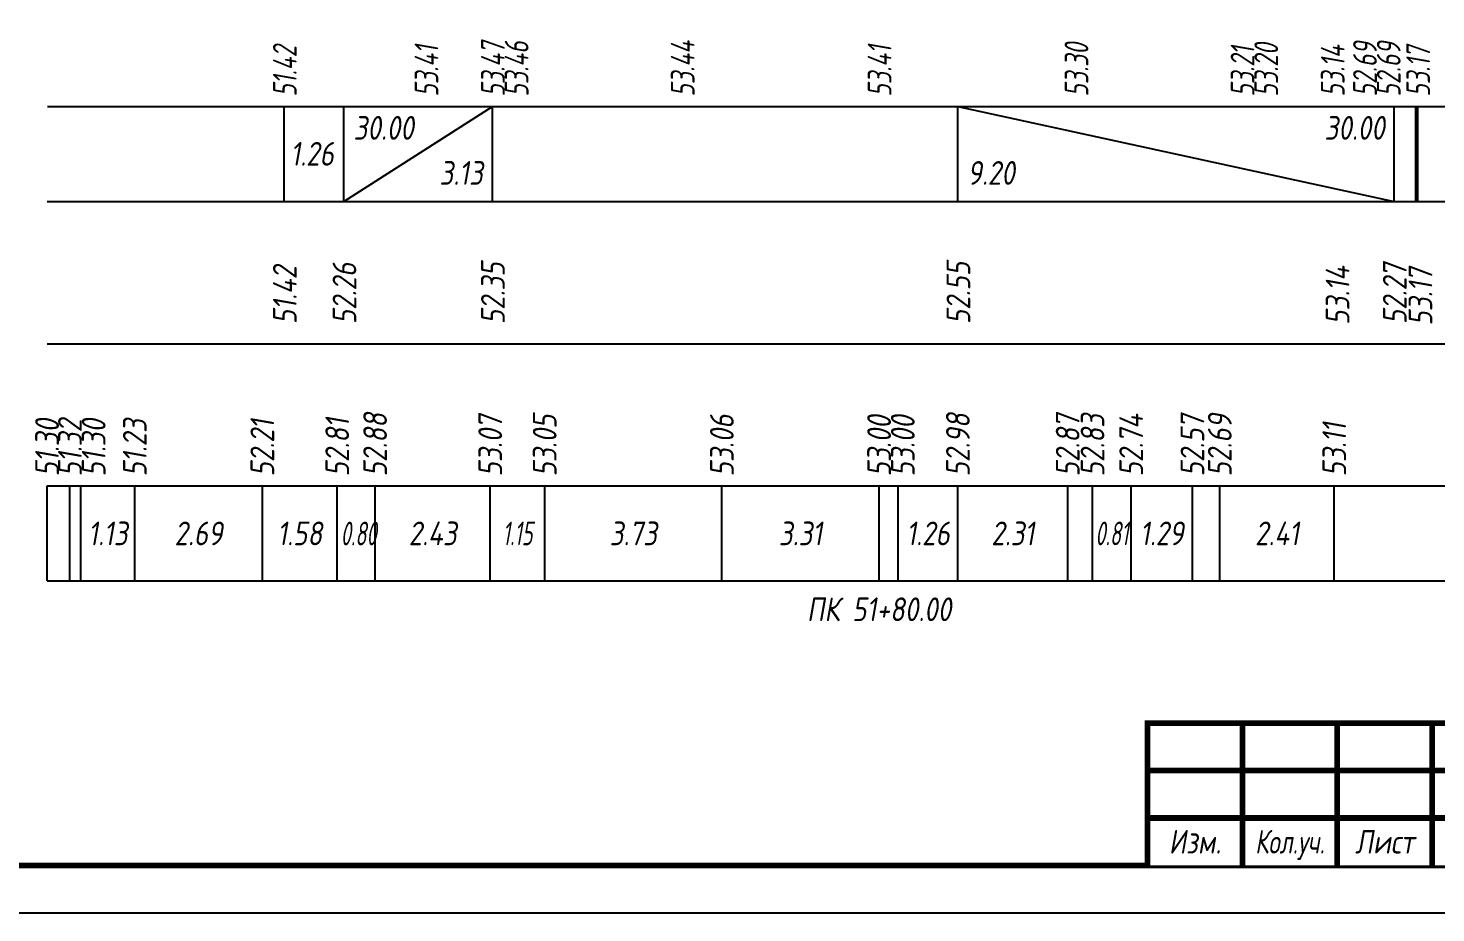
# Model space of a CAD drawing. Extents: x -717 to 1451, y -133302 to 233.
# Drawn here: x 82 to 230.3, y -81726.4 to -81633.2 of the extents above; entities that cross this region are included whole.
import ezdxf
from ezdxf.enums import TextEntityAlignment as Align

# ---------------------------------------------------------------- set-up
doc = ezdxf.new("R2010")
doc.units = 0
for name, color, linetype in [('Зарамочное оформление', 7, 'Continuous'), ('Код_510', 7, 'Continuous'), ('Код_514', 1, 'Continuous'), ('Код_516', 1, 'Continuous'), ('Подписи поперечников', 7, 'Continuous'), ('Таблица', 7, 'Continuous')]:
    doc.layers.add(name, color=color, linetype=linetype)
doc.styles.add('М', font='romand.shx', dxfattribs={"width": 0.8, "oblique": 10, "height": 2.5})

# ---------------------------------------------------------------- blocks, each defined once
blk = doc.blocks.new('Штамп')
at = {"linetype": 'Continuous'}
blk.add_wipeout([(199.95, -411.25), (384.95, -411.25), (384.95, -426.25), (199.95, -426.25)], dxfattribs=at).dxf.layer = 'Зарамочное оформление'
at = {"layer": 'Зарамочное оформление', "linetype": 'Continuous', "lineweight": -3, "const_width": 0.6, "flags": 128}
for points in [[(199.95, -426.25), (199.95, -411.25), (384.95, -411.25)], [(209.95, -411.25), (209.95, -426.25)], [(219.95, -411.25), (219.95, -426.25)], [(229.95, -411.25), (229.95, -426.25)], [(199.95, -416.25), (264.95, -416.25)], [(199.95, -421.25), (264.95, -421.25)]]:
    blk.add_lwpolyline(points, dxfattribs=at)
at = {"layer": 'Зарамочное оформление', "linetype": 'Continuous', "style": 'М', "oblique": 10}
for s, width, p in [('Изм.', 0.8, (204.95, -423.75)), ('Кол.уч.', 0.7, (214.95, -423.75)), ('Лист', 0.8, (224.95, -423.75))]:
    blk.add_text(s, height=2.5, dxfattribs=dict(at, width=width)).set_placement(p, align=Align.MIDDLE_CENTER)
blk = doc.blocks.new('шифр')
blk.add_blockref('Штамп', (0, -81355))

msp = doc.modelspace()

# ---------------------------------------------------------------- linework, layer by layer
at = {"flags": 128}
msp.add_lwpolyline([(-30.054, -81726.421), (389.946, -81726.421), (389.946, -81429.421), (-30.054, -81429.421)], close=True, dxfattribs=at)
at = {"const_width": 0.6, "flags": 128}
msp.add_lwpolyline([(-10.054, -81721.421), (384.946, -81721.421), (384.946, -81434.421), (-10.054, -81434.421)], close=True, dxfattribs=at)
at = {"layer": 'Код_510'}
for p, q in [((83.982, -81691.421), (83.982, -81681.421)), ((86.393, -81691.421), (86.393, -81681.421)), ((87.556, -81691.421), (87.556, -81681.421)), ((93.229, -81691.421), (93.229, -81681.421)), ((106.668, -81691.421), (106.668, -81681.421)), ((114.562, -81691.421), (114.562, -81681.421)), ((118.554, -81691.421), (118.554, -81681.421)), ((130.686, -81691.421), (130.686, -81681.421)), ((136.425, -81691.421), (136.425, -81681.421)), ((155.098, -81691.421), (155.098, -81681.421)), ((171.665, -81691.421), (171.665, -81681.421)), ((173.685, -81691.421), (173.685, -81681.421)), ((179.967, -81691.421), (179.967, -81681.421)), ((191.54, -81691.421), (191.54, -81681.421)), ((194.159, -81691.421), (194.159, -81681.421)), ((198.232, -81691.421), (198.232, -81681.421)), ((204.683, -81691.421), (204.683, -81681.421)), ((207.569, -81691.421), (207.569, -81681.421)), ((219.633, -81691.421), (219.633, -81681.421))]:
    msp.add_line(p, q, dxfattribs=at)
at = {"layer": 'Код_516'}
for p, q in [((108.982, -81651.421), (108.982, -81641.421)), ((115.272, -81651.421), (115.272, -81641.421)), ((115.272, -81651.421), (130.915, -81641.421)), ((130.915, -81651.421), (130.915, -81641.421)), ((179.967, -81651.421), (179.967, -81641.421)), ((179.967, -81641.421), (225.956, -81651.421)), ((225.956, -81651.421), (225.956, -81641.421)), ((225.956, -81651.421), (225.956, -81641.421)), ((228.214, -81651.421), (228.214, -81641.421)), ((228.214, -81651.421), (228.214, -81641.421)), ((228.426, -81651.421), (228.426, -81641.421))]:
    msp.add_line(p, q, dxfattribs=at)
at = {"layer": 'Таблица'}
for p, q in [((84.036, -81641.421), (253.48, -81641.421)), ((83.982, -81651.421), (253.426, -81651.421)), ((83.982, -81666.421), (253.426, -81666.421)), ((83.982, -81681.421), (253.426, -81681.421)), ((83.982, -81691.421), (253.426, -81691.421))]:
    msp.add_line(p, q, dxfattribs=at)

# ---------------------------------------------------------------- texts
at = {"layer": 'Код_510', "style": 'М', "oblique": 10, "width": 0.8}
for s, p in [('51.30', (83.982, -81680.421)), ('51.32', (86.393, -81680.421)), ('51.30', (88.893, -81680.421)), ('51.23', (93.229, -81680.421)), ('52.21', (106.668, -81680.421)), ('52.81', (114.562, -81680.421)), ('52.88', (118.554, -81680.421)), ('53.07', (130.686, -81680.421)), ('53.05', (136.425, -81680.421)), ('53.06', (155.098, -81680.421)), ('53.00', (171.665, -81680.421)), ('53.00', (174.165, -81680.421)), ('52.98', (179.967, -81680.421)), ('52.87', (191.54, -81680.421)), ('52.83', (194.159, -81680.421)), ('52.74', (198.232, -81680.421)), ('52.57', (204.683, -81680.421)), ('52.69', (207.569, -81680.421)), ('53.11', (219.633, -81680.421))]:
    msp.add_text(s, height=2.5, rotation=90, dxfattribs=at).set_placement(p, align=Align.MIDDLE_LEFT)
at = {"layer": 'Код_510', "style": 'М', "oblique": 10}
for s, width, p in [('1.13', 0.8, (90.392, -81686.421)), ('2.69', 0.8, (99.948, -81686.421)), ('1.58', 0.8, (110.615, -81686.421)), ('0.80', 0.6, (116.814, -81686.435)), ('2.43', 0.8, (124.62, -81686.421)), ('1.15', 0.6, (133.556, -81686.421)), ('3.73', 0.8, (145.762, -81686.421)), ('3.31', 0.8, (163.382, -81686.421)), ('1.26', 0.8, (176.826, -81686.421)), ('2.31', 0.8, (185.754, -81686.421)), ('0.81', 0.6, (196.196, -81686.421)), ('1.29', 0.8, (201.458, -81686.421)), ('2.41', 0.8, (213.601, -81686.421))]:
    msp.add_text(s, height=2.5, dxfattribs=dict(at, width=width)).set_placement(p, align=Align.MIDDLE_CENTER)
at = {"layer": 'Код_514', "style": 'М', "oblique": 10, "width": 0.7}
for s, p in [('51.42', (109.036, -81640.382)), ('53.41', (123.969, -81640.382)), ('53.47', (130.969, -81640.382)), ('53.46', (133.469, -81640.382)), ('53.44', (150.969, -81640.382)), ('53.41', (171.719, -81640.382)), ('53.30', (192.469, -81640.382)), ('53.21', (209.969, -81640.382)), ('53.20', (212.469, -81640.382)), ('53.14', (219.469, -81640.382)), ('52.69', (222.869, -81640.382)), ('52.69', (225.369, -81640.382)), ('53.17', (228.48, -81640.382))]:
    msp.add_text(s, height=2.5, rotation=90, dxfattribs=at).set_placement(p, align=Align.MIDDLE_LEFT)
at = {"layer": 'Код_516', "style": 'М', "oblique": 10, "width": 0.8}
msp.add_text('30.00', height=2.5, dxfattribs=at).set_placement((116.272, -81642.421), align=Align.TOP_LEFT)
msp.add_text('30.00', height=2.5, dxfattribs=at).set_placement((224.956, -81642.421), align=Align.TOP_RIGHT)
msp.add_text('1.26', height=2.5, dxfattribs=at).set_placement((111.917, -81646.408), align=Align.MIDDLE_CENTER)
msp.add_text('3.13', height=2.5, dxfattribs=at).set_placement((129.915, -81650.421), align=Align.BOTTOM_RIGHT)
msp.add_text('9.20', height=2.5, dxfattribs=at).set_placement((180.967, -81650.421), align=Align.BOTTOM_LEFT)
for s, p in [('52.26', (115.327, -81664.371)), ('52.35', (130.969, -81664.371)), ('52.55', (180.022, -81664.371)), ('52.27', (226.01, -81664.371)), ('51.42', (109.036, -81664.371)), ('53.14', (219.982, -81664.444)), ('53.17', (228.713, -81664.519))]:
    msp.add_text(s, height=2.5, rotation=90, dxfattribs=at).set_placement(p, align=Align.MIDDLE_LEFT)
at = {"layer": 'Подписи поперечников', "style": 'М', "oblique": 10, "width": 0.8}
msp.add_text('ПК 51+80.00', height=2.5, dxfattribs=at).set_placement((171.665, -81696.421), align=Align.BOTTOM_CENTER)

# ---------------------------------------------------------------- next in the draw order: block references
msp.add_blockref('шифр', (0, 59.829))

doc.saveas('drawing.dxf')
